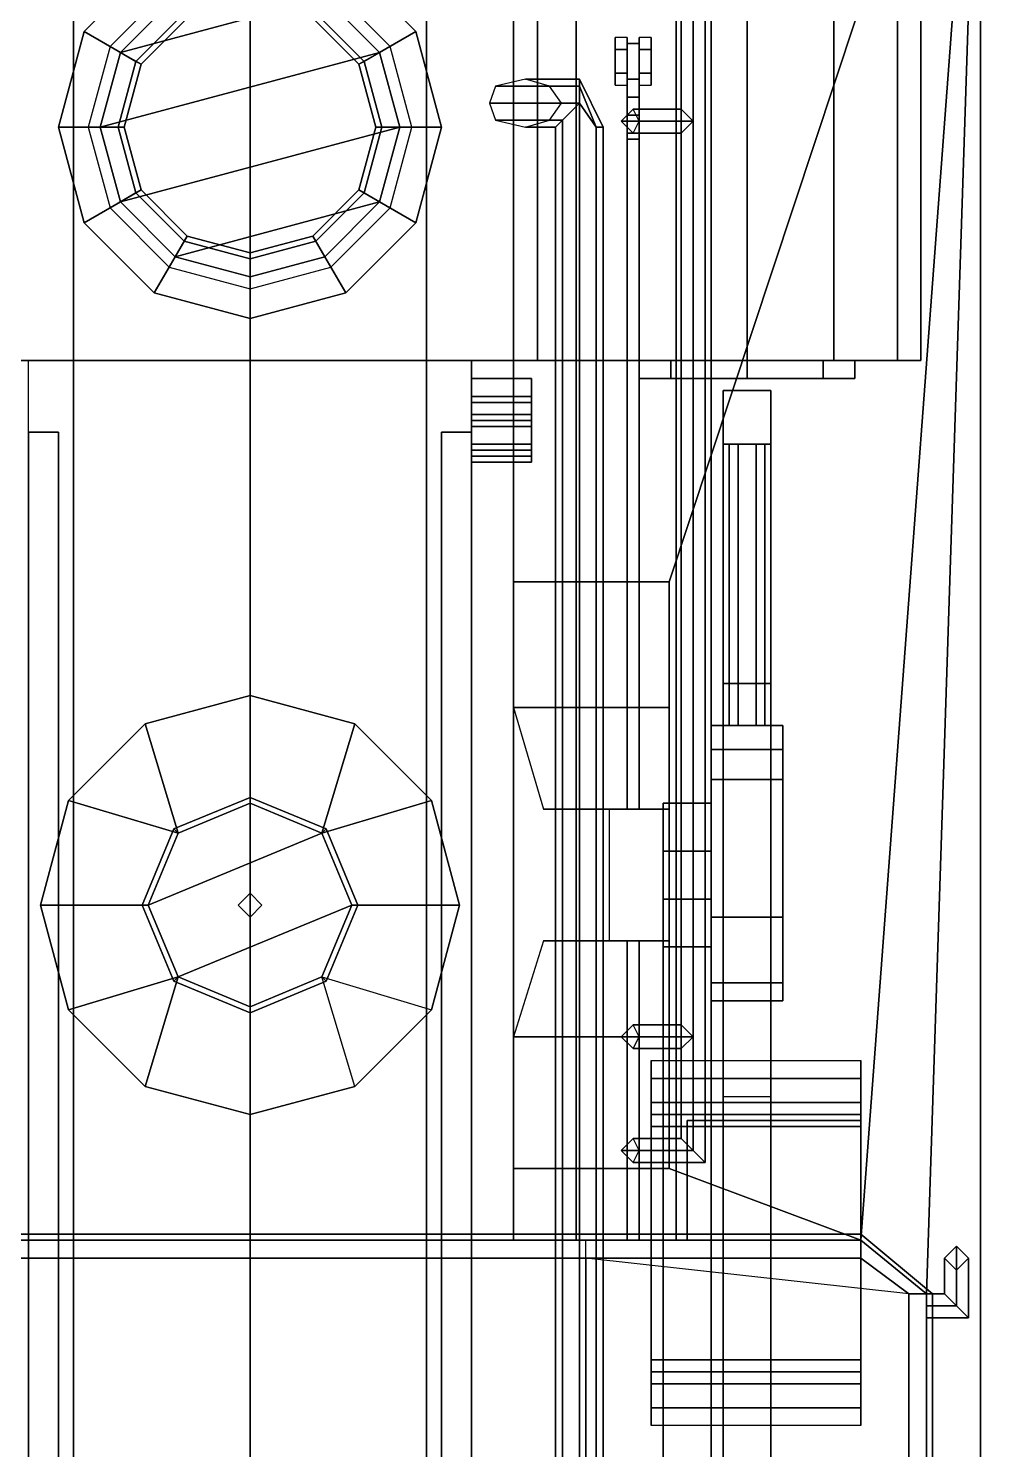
# Model space of a CAD drawing. Extents: x -1.2 to 1.2, y -5.2 to 5.2.
# Drawn here: x -0.37 to 1.22, y 1.65 to 4.025 of the extents above; entities that cross this region are included whole.
import ezdxf

# ---------------------------------------------------------------- set-up
doc = ezdxf.new("R2010")
doc.units = 0
doc.layers.get('0').update_dxf_attribs({"linetype": 'CONTINUOUS'})

msp = doc.modelspace()

# ---------------------------------------------------------------- linework, layer by layer
for points in [[(1.22, 4.67, 1.04), (1.22, -4.83, 1.04), (-1.22, -4.83, 1.04), (-1.22, 4.67, 1.04)], [(0.44, 3.1, 1.15), (0.7, 3.1, 1.15), (1.22, 4.67, 1.15), (0.44, 4.5, 1.15)], [(0.7, 2.12, 1.15), (1.02, 2, 1.15), (1.22, 4.67, 1.15), (0.7, 3.1, 1.15)], [(1.13, 1.91, 1.15), (1.22, 4.67, 1.15), (1.22, 4.67, 1.15), (1.02, 2, 1.15)], [(1.22, -4.83, 1.15), (1.22, 4.67, 1.15), (1.13, 1.91, 1.15), (1.13, -4.83, 1.15)], [(1.22, -4.83, 1.15), (1.22, -4.83, 1.04), (1.22, 4.67, 1.04), (1.22, 4.67, 1.15)], [(-0.2947, 4.5, 2.6314), (-0.5445, 4.5, 2.4645), (-0.5445, 2, 2.4645), (-0.2947, 2, 2.6314)], [(0, 4.5, 2.69), (-0.2947, 4.5, 2.6314), (-0.2947, -1.3, 2.6314), (0, -1.3, 2.69)], [(0.2947, 4.5, 2.6314), (0, 4.5, 2.69), (0, -1.3, 2.69), (0.2947, -1.3, 2.6314)], [(0.5445, 4.5, 2.4645), (0.2947, 4.5, 2.6314), (0.2947, 2, 2.6314), (0.5445, 2, 2.4645)], [(0.44, 4.5, 1.3057), (0.5445, 4.5, 1.3755), (0.5445, 2, 1.3755), (0.44, 2, 1.3057)], [(0.44, 2, 1.3057), (0.44, 2, 1.15), (0.44, 4.5, 1.15), (0.44, 4.5, 1.3057)], [(0.7114, 4.5, 2.2147), (0.5445, 4.5, 2.4645), (0.5445, 2, 2.4645), (0.7114, 2, 2.2147)], [(0.5445, 4.5, 1.3755), (0.7114, 4.5, 1.6253), (0.7114, 2, 1.6253), (0.5445, 2, 1.3755)], [(0.77, 4.5, 1.92), (0.7114, 4.5, 2.2147), (0.7114, 2, 2.2147), (0.77, 2, 1.92)], [(0.7114, 4.5, 1.6253), (0.77, 4.5, 1.92), (0.77, 2, 1.92), (0.7114, 2, 1.6253)], [(0.74, 4.5, 2.34), (0.72, 4.5, 2.32), (0.72, 2.17, 2.32), (0.74, 2.15, 2.34)], [(0.72, 4.5, 2.32), (0.74, 4.5, 2.3), (0.74, 2.15, 2.3), (0.72, 2.17, 2.32)], [(0.76, 4.5, 2.32), (0.74, 4.5, 2.34), (0.74, 2.15, 2.34), (0.76, 2.13, 2.32)], [(0.74, 4.5, 2.3), (0.76, 4.5, 2.32), (0.76, 2.13, 2.32), (0.74, 2.15, 2.3)], [(0.975, 4.29, 0.8911), (0.83, 4.29, 0.93), (0.83, 3.47, 0.93), (0.975, 3.47, 0.8911)], [(0.83, 4.29, 0.35), (0.975, 4.29, 0.3889), (0.975, 3.47, 0.3889), (0.83, 3.47, 0.35)], [(1.0811, 4.29, 0.785), (0.975, 4.29, 0.8911), (0.975, 3.47, 0.8911), (1.0811, 3.47, 0.785)], [(0.975, 4.29, 0.3889), (1.0811, 4.29, 0.495), (1.0811, 3.47, 0.495), (0.975, 3.47, 0.3889)], [(1.12, 4.29, 0.64), (1.0811, 4.29, 0.785), (1.0811, 3.47, 0.785), (1.12, 3.47, 0.64)], [(1.0811, 4.29, 0.495), (1.12, 4.29, 0.64), (1.12, 3.47, 0.64), (1.0811, 3.47, 0.495)], [(0.48, 4.25, 0.28), (0.48, 3.47, 0.28), (-0.48, 3.47, 0.28), (-0.48, 4.25, 0.28)], [(0.83, 3.47, 0.35), (0.48, 3.47, 0.28), (0.48, 4.25, 0.28), (0.83, 4.25, 0.35)], [(0.83, 3.47, 1.04), (0.83, 3.47, 0.93), (0.83, 4.25, 0.93), (0.83, 4.25, 1.04)], [(-0.2165, 3.985, 3.77), (-0.125, 4.0765, 3.77), (-0.16, 4.1371, 3.72), (-0.2771, 4.02, 3.72)], [(-0.125, 4.0765, 3.67), (-0.2165, 3.985, 3.67), (-0.2771, 4.02, 3.72), (-0.16, 4.1371, 3.72)], [(0.125, 4.0765, 3.77), (0.2165, 3.985, 3.77), (0.2771, 4.02, 3.72), (0.16, 4.1371, 3.72)], [(0.2165, 3.985, 3.67), (0.125, 4.0765, 3.67), (0.16, 4.1371, 3.72), (0.2771, 4.02, 3.72)], [(-0.2165, 3.985, 3.77), (0.125, 4.0765, 3.77), (0, 4.11, 3.77), (-0.125, 4.0765, 3.77)], [(-0.1905, 3.97, 2.8), (-0.11, 4.0505, 2.8), (-0.135, 4.0938, 2.66), (-0.2338, 3.995, 2.64)], [(0.11, 4.0505, 2.8), (0.1905, 3.97, 2.8), (0.2338, 3.995, 2.64), (0.135, 4.0938, 2.66)], [(-0.25, 3.86, 3.77), (0.2165, 3.985, 3.77), (0.125, 4.0765, 3.77), (-0.2165, 3.985, 3.77)], [(-0.105, 4.0419, 3.57), (-0.1819, 3.965, 3.57), (-0.2165, 3.985, 3.67), (-0.125, 4.0765, 3.67)], [(0.1819, 3.965, 3.57), (0.105, 4.0419, 3.57), (0.125, 4.0765, 3.67), (0.2165, 3.985, 3.67)], [(-0.1819, 3.965, 2.95), (-0.105, 4.0419, 2.95), (-0.11, 4.0505, 2.8), (-0.1905, 3.97, 2.8)], [(-0.105, 4.0419, 2.95), (-0.1819, 3.965, 2.95), (-0.1819, 3.965, 3.57), (-0.105, 4.0419, 3.57)], [(0.105, 4.0419, 2.95), (0.1819, 3.965, 2.95), (0.1905, 3.97, 2.8), (0.11, 4.0505, 2.8)], [(0.1819, 3.965, 2.95), (0.105, 4.0419, 2.95), (0.105, 4.0419, 3.57), (0.1819, 3.965, 3.57)], [(-0.25, 3.86, 3.77), (-0.2165, 3.985, 3.77), (-0.2771, 4.02, 3.72), (-0.32, 3.86, 3.72)], [(-0.2165, 3.985, 3.67), (-0.25, 3.86, 3.67), (-0.32, 3.86, 3.72), (-0.2771, 4.02, 3.72)], [(0.2165, 3.985, 3.77), (0.25, 3.86, 3.77), (0.32, 3.86, 3.72), (0.2771, 4.02, 3.72)], [(0.25, 3.86, 3.67), (0.2165, 3.985, 3.67), (0.2771, 4.02, 3.72), (0.32, 3.86, 3.72)], [(-0.22, 3.86, 2.8), (-0.1905, 3.97, 2.8), (-0.2338, 3.995, 2.64), (-0.27, 3.86, 2.63)], [(0.1905, 3.97, 2.8), (0.22, 3.86, 2.8), (0.27, 3.86, 2.63), (0.2338, 3.995, 2.64)], [(0.61, 4.01, 1.15), (0.61, 3.99, 1.25), (0.63, 3.99, 1.25), (0.63, 4.01, 1.15)], [(0.61, 3.95, 1.25), (0.61, 3.99, 1.25), (0.61, 4.01, 1.15), (0.61, 3.93, 1.15)], [(0.63, 3.95, 1.25), (0.63, 3.99, 1.25), (0.61, 3.99, 1.25), (0.61, 3.95, 1.25)], [(0.63, 4.01, 1.15), (0.63, 3.99, 1.25), (0.63, 3.95, 1.25), (0.63, 3.93, 1.15)], [(0.63, 3.94, 1.23), (0.63, 3.88, 1.4), (0.63, 3.91, 1.44), (0.63, 4, 1.23)], [(0.63, 4, 1.23), (0.63, 3.91, 1.44), (0.65, 3.91, 1.44), (0.65, 4, 1.23)], [(0.63, 3.85, 1.2), (0.63, 3.94, 1.23), (0.63, 4, 1.23), (0.63, 3.84, 1.16)], [(0.63, 3.84, 1.16), (0.63, 4, 1.23), (0.65, 4, 1.23), (0.65, 3.84, 1.16)], [(0.65, 3.95, 1.25), (0.65, 3.99, 1.25), (0.65, 4.01, 1.15), (0.65, 3.93, 1.15)], [(0.65, 4.01, 1.15), (0.65, 3.99, 1.25), (0.67, 3.99, 1.25), (0.67, 4.01, 1.15)], [(0.65, 3.91, 1.44), (0.65, 3.88, 1.4), (0.65, 3.94, 1.23), (0.65, 4, 1.23)], [(0.65, 4, 1.23), (0.65, 3.94, 1.23), (0.65, 3.85, 1.2), (0.65, 3.84, 1.16)], [(0.67, 3.95, 1.25), (0.67, 3.99, 1.25), (0.65, 3.99, 1.25), (0.65, 3.95, 1.25)], [(0.67, 4.01, 1.15), (0.67, 3.99, 1.25), (0.67, 3.95, 1.25), (0.67, 3.93, 1.15)], [(-0.1819, 3.965, 3.57), (-0.21, 3.86, 3.57), (-0.25, 3.86, 3.67), (-0.2165, 3.985, 3.67)], [(-0.2165, 3.735, 3.77), (0.25, 3.86, 3.77), (0.2165, 3.985, 3.77), (-0.25, 3.86, 3.77)], [(-0.21, 3.86, 2.95), (-0.1819, 3.965, 2.95), (-0.1905, 3.97, 2.8), (-0.22, 3.86, 2.8)], [(0.21, 3.86, 3.57), (0.1819, 3.965, 3.57), (0.2165, 3.985, 3.67), (0.25, 3.86, 3.67)], [(0.1819, 3.965, 2.95), (0.21, 3.86, 2.95), (0.22, 3.86, 2.8), (0.1905, 3.97, 2.8)], [(-0.1819, 3.965, 2.95), (-0.21, 3.86, 2.95), (-0.21, 3.86, 3.57), (-0.1819, 3.965, 3.57)], [(0.21, 3.86, 2.95), (0.1819, 3.965, 2.95), (0.1819, 3.965, 3.57), (0.21, 3.86, 3.57)], [(0.63, 3.93, 1.15), (0.63, 3.95, 1.25), (0.61, 3.95, 1.25), (0.61, 3.93, 1.15)], [(0.67, 3.93, 1.15), (0.67, 3.95, 1.25), (0.65, 3.95, 1.25), (0.65, 3.93, 1.15)], [(0.41, 3.9283, 2.5483), (0.4, 3.9, 2.56), (0.55, 3.9, 2.56), (0.55, 3.9283, 2.5483)], [(0.46, 3.94, 2.52), (0.41, 3.9283, 2.5483), (0.55, 3.9283, 2.5483), (0.55, 3.94, 2.52)], [(0.5, 3.9283, 2.4917), (0.46, 3.94, 2.52), (0.55, 3.94, 2.52), (0.55, 3.9283, 2.4917)], [(0.52, 3.9, 2.48), (0.5, 3.9283, 2.4917), (0.55, 3.9283, 2.4917), (0.55, 3.9, 2.48)], [(0.55, 3.94, 2.52), (0.55, 3.9283, 2.5483), (0.5783, 3.86, 2.5483), (0.59, 3.86, 2.52)], [(0.55, 3.9283, 2.4917), (0.55, 3.94, 2.52), (0.59, 3.86, 2.52), (0.5783, 3.86, 2.4917)], [(0.55, 3.9283, 2.5483), (0.55, 3.9, 2.56), (0.5783, 3.86, 2.5483)], [(0.55, 3.9, 2.48), (0.55, 3.9283, 2.4917), (0.5783, 3.86, 2.4917), (0.55, 3.9, 2.48)], [(0.65, 3.94, 1.23), (0.65, 3.88, 1.4), (0.63, 3.88, 1.4), (0.63, 3.94, 1.23)], [(0.65, 3.85, 1.2), (0.65, 3.94, 1.23), (0.63, 3.94, 1.23), (0.63, 3.85, 1.2)], [(0.4, 3.9, 2.56), (0.41, 3.8717, 2.5483), (0.5217, 3.8717, 2.5483), (0.55, 3.9, 2.56)], [(0.5, 3.8717, 2.4917), (0.52, 3.9, 2.48), (0.55, 3.9, 2.48), (0.5217, 3.8717, 2.4917)], [(0.55, 3.9, 2.56), (0.5217, 3.8717, 2.5483), (0.5217, -0.37, 2.5483), (0.55, -0.37, 2.56)], [(0.5217, 3.8717, 2.4917), (0.55, 3.9, 2.48), (0.55, -0.37, 2.48), (0.5217, -0.37, 2.4917)], [(0.5783, 3.86, 2.5483), (0.55, 3.9, 2.56), (0.55, -0.37, 2.56), (0.5783, -0.37, 2.5483)], [(0.55, 3.9, 2.48), (0.5783, 3.86, 2.4917), (0.5783, -0.37, 2.4917), (0.55, -0.37, 2.48)], [(0.63, 3.88, 1.4), (0.63, 2.72, 1.4), (0.63, 2.72, 1.44), (0.63, 3.91, 1.44)], [(0.63, 3.91, 1.44), (0.63, 2.72, 1.44), (0.65, 2.72, 1.44), (0.65, 3.91, 1.44)], [(0.65, 2.72, 1.44), (0.65, 2.72, 1.4), (0.65, 3.88, 1.4), (0.65, 3.91, 1.44)], [(0.41, 3.8717, 2.5483), (0.46, 3.86, 2.52), (0.51, 3.86, 2.52), (0.5217, 3.8717, 2.5483)], [(0.46, 3.86, 2.52), (0.5, 3.8717, 2.4917), (0.5217, 3.8717, 2.4917), (0.51, 3.86, 2.52)], [(0.5217, 3.8717, 2.5483), (0.51, 3.86, 2.52), (0.51, -0.37, 2.52), (0.5217, -0.37, 2.5483)], [(0.51, 3.86, 2.52), (0.5217, 3.8717, 2.4917), (0.5217, -0.37, 2.4917), (0.51, -0.37, 2.52)], [(0.64, 3.89, 2.32), (0.62, 3.87, 2.34), (0.74, 3.87, 2.34), (0.72, 3.89, 2.32)], [(0.65, 3.88, 1.4), (0.65, 2.72, 1.4), (0.63, 2.72, 1.4), (0.63, 3.88, 1.4)], [(0.65, 3.87, 2.3), (0.64, 3.89, 2.32), (0.72, 3.89, 2.32), (0.74, 3.87, 2.3)], [(-0.2165, 3.735, 3.77), (-0.25, 3.86, 3.77), (-0.32, 3.86, 3.72), (-0.2771, 3.7, 3.72)], [(-0.25, 3.86, 3.67), (-0.2165, 3.735, 3.67), (-0.2771, 3.7, 3.72), (-0.32, 3.86, 3.72)], [(-0.1905, 3.75, 2.8), (-0.22, 3.86, 2.8), (-0.27, 3.86, 2.63), (-0.2338, 3.725, 2.64)], [(-0.21, 3.86, 3.57), (-0.1819, 3.755, 3.57), (-0.2165, 3.735, 3.67), (-0.25, 3.86, 3.67)], [(-0.1819, 3.755, 2.95), (-0.21, 3.86, 2.95), (-0.22, 3.86, 2.8), (-0.1905, 3.75, 2.8)], [(-0.125, 3.6435, 3.77), (0.2165, 3.735, 3.77), (0.25, 3.86, 3.77), (-0.2165, 3.735, 3.77)], [(-0.21, 3.86, 2.95), (-0.1819, 3.755, 2.95), (-0.1819, 3.755, 3.57), (-0.21, 3.86, 3.57)], [(0.1819, 3.755, 2.95), (0.21, 3.86, 2.95), (0.21, 3.86, 3.57), (0.1819, 3.755, 3.57)], [(0.21, 3.86, 2.95), (0.1819, 3.755, 2.95), (0.1905, 3.75, 2.8), (0.22, 3.86, 2.8)], [(0.1819, 3.755, 3.57), (0.21, 3.86, 3.57), (0.25, 3.86, 3.67), (0.2165, 3.735, 3.67)], [(0.22, 3.86, 2.8), (0.1905, 3.75, 2.8), (0.2338, 3.725, 2.64), (0.27, 3.86, 2.63)], [(0.25, 3.86, 3.77), (0.2165, 3.735, 3.77), (0.2771, 3.7, 3.72), (0.32, 3.86, 3.72)], [(0.2165, 3.735, 3.67), (0.25, 3.86, 3.67), (0.32, 3.86, 3.72), (0.2771, 3.7, 3.72)], [(0.59, 3.86, 2.52), (0.5783, 3.86, 2.5483), (0.5783, -0.37, 2.5483), (0.59, -0.37, 2.52)], [(0.5783, 3.86, 2.4917), (0.59, 3.86, 2.52), (0.59, -0.37, 2.52), (0.5783, -0.37, 2.4917)], [(0.62, 3.87, 2.34), (0.64, 3.85, 2.32), (0.72, 3.85, 2.32), (0.74, 3.87, 2.34)], [(0.65, 3.84, 1.16), (0.65, 3.85, 1.2), (0.63, 3.85, 1.2), (0.63, 3.84, 1.16)], [(0.64, 3.85, 2.32), (0.65, 3.87, 2.3), (0.74, 3.87, 2.3), (0.72, 3.85, 2.32)], [(-0.1819, 3.755, 3.57), (-0.105, 3.6781, 3.57), (-0.125, 3.6435, 3.67), (-0.2165, 3.735, 3.67)], [(-0.105, 3.6781, 2.95), (-0.1819, 3.755, 2.95), (-0.1905, 3.75, 2.8), (-0.11, 3.6695, 2.8)], [(-0.1819, 3.755, 2.95), (-0.105, 3.6781, 2.95), (-0.105, 3.6781, 3.57), (-0.1819, 3.755, 3.57)], [(0.105, 3.6781, 2.95), (0.1819, 3.755, 2.95), (0.1819, 3.755, 3.57), (0.105, 3.6781, 3.57)], [(0.1819, 3.755, 2.95), (0.105, 3.6781, 2.95), (0.11, 3.6695, 2.8), (0.1905, 3.75, 2.8)], [(0.105, 3.6781, 3.57), (0.1819, 3.755, 3.57), (0.2165, 3.735, 3.67), (0.125, 3.6435, 3.67)], [(-0.125, 3.6435, 3.77), (-0.2165, 3.735, 3.77), (-0.2771, 3.7, 3.72), (-0.16, 3.5829, 3.72)], [(-0.2165, 3.735, 3.67), (-0.125, 3.6435, 3.67), (-0.16, 3.5829, 3.72), (-0.2771, 3.7, 3.72)], [(-0.11, 3.6695, 2.8), (-0.1905, 3.75, 2.8), (-0.2338, 3.725, 2.64), (-0.135, 3.6262, 2.66)], [(0, 3.61, 3.77), (0.125, 3.6435, 3.77), (0.2165, 3.735, 3.77), (-0.125, 3.6435, 3.77)], [(0.1905, 3.75, 2.8), (0.11, 3.6695, 2.8), (0.135, 3.6262, 2.66), (0.2338, 3.725, 2.64)], [(0.2165, 3.735, 3.77), (0.125, 3.6435, 3.77), (0.16, 3.5829, 3.72), (0.2771, 3.7, 3.72)], [(0.125, 3.6435, 3.67), (0.2165, 3.735, 3.67), (0.2771, 3.7, 3.72), (0.16, 3.5829, 3.72)], [(0, 3.64, 2.8), (-0.11, 3.6695, 2.8), (-0.135, 3.6262, 2.66), (0, 3.59, 2.69)], [(-0.105, 3.6781, 3.57), (0, 3.65, 3.57), (0, 3.61, 3.67), (-0.125, 3.6435, 3.67)], [(0, 3.65, 2.95), (-0.105, 3.6781, 2.95), (-0.11, 3.6695, 2.8), (0, 3.64, 2.8)], [(-0.105, 3.6781, 2.95), (0, 3.65, 2.95), (0, 3.65, 3.57), (-0.105, 3.6781, 3.57)], [(0, 3.65, 2.95), (0.105, 3.6781, 2.95), (0.105, 3.6781, 3.57), (0, 3.65, 3.57)], [(0.105, 3.6781, 2.95), (0, 3.65, 2.95), (0, 3.64, 2.8), (0.11, 3.6695, 2.8)], [(0, 3.65, 3.57), (0.105, 3.6781, 3.57), (0.125, 3.6435, 3.67), (0, 3.61, 3.67)], [(0.11, 3.6695, 2.8), (0, 3.64, 2.8), (0, 3.59, 2.69), (0.135, 3.6262, 2.66)], [(0, 3.61, 3.77), (-0.125, 3.6435, 3.77), (-0.16, 3.5829, 3.72), (0, 3.54, 3.72)], [(-0.125, 3.6435, 3.67), (0, 3.61, 3.67), (0, 3.54, 3.72), (-0.16, 3.5829, 3.72)], [(0.125, 3.6435, 3.77), (0, 3.61, 3.77), (0, 3.54, 3.72), (0.16, 3.5829, 3.72)], [(0, 3.61, 3.67), (0.125, 3.6435, 3.67), (0.16, 3.5829, 3.72), (0, 3.54, 3.72)], [(-1.0811, 3.47, 0.785), (-1.12, 3.47, 0.64), (1.12, 3.47, 0.64), (1.0811, 3.47, 0.785)], [(-1.12, 3.47, 0.64), (-1.0811, 3.47, 0.495), (1.0811, 3.47, 0.495), (1.12, 3.47, 0.64)], [(-0.975, 3.47, 0.8911), (-1.0811, 3.47, 0.785), (1.0811, 3.47, 0.785), (0.975, 3.47, 0.8911)], [(-1.0811, 3.47, 0.495), (-0.975, 3.47, 0.3889), (0.975, 3.47, 0.3889), (1.0811, 3.47, 0.495)], [(-0.83, 3.47, 0.93), (-0.975, 3.47, 0.8911), (0.975, 3.47, 0.8911), (0.83, 3.47, 0.93)], [(-0.975, 3.47, 0.3889), (-0.83, 3.47, 0.35), (0.83, 3.47, 0.35), (0.975, 3.47, 0.3889)], [(-0.83, 3.47, 0.35), (-0.48, 3.47, 0.28), (0.48, 3.47, 0.28), (0.83, 3.47, 0.35)], [(-0.83, 3.47, 1.04), (-0.83, 3.47, 0.93), (0.83, 3.47, 0.93), (0.83, 3.47, 1.04)], [(0.37, 3.47, 0.46), (0.37, -4.13, 0.46), (-0.37, -4.13, 0.46), (-0.37, 3.47, 0.46)], [(0.37, -4.13, 1.04), (0.37, -4.13, 0.46), (0.37, 3.47, 0.46), (0.37, 3.47, 1.04)], [(0.7027, 3.47, 0.7673), (0.65, 3.47, 0.64), (0.65, 3.44, 0.64), (0.7027, 3.44, 0.7673)], [(0.65, 3.47, 0.64), (0.7027, 3.47, 0.5127), (0.7027, 3.44, 0.5127), (0.65, 3.44, 0.64)], [(0.83, 3.47, 0.82), (0.7027, 3.47, 0.7673), (0.7027, 3.44, 0.7673), (0.83, 3.44, 0.82)], [(0.7027, 3.47, 0.5127), (0.83, 3.47, 0.46), (0.83, 3.44, 0.46), (0.7027, 3.44, 0.5127)], [(0.9573, 3.47, 0.7673), (0.83, 3.47, 0.82), (0.83, 3.44, 0.82), (0.9573, 3.44, 0.7673)], [(0.83, 3.47, 0.46), (0.9573, 3.47, 0.5127), (0.9573, 3.44, 0.5127), (0.83, 3.44, 0.46)], [(1.01, 3.47, 0.64), (0.9573, 3.47, 0.7673), (0.9573, 3.44, 0.7673), (1.01, 3.44, 0.64)], [(0.9573, 3.47, 0.5127), (1.01, 3.47, 0.64), (1.01, 3.44, 0.64), (0.9573, 3.44, 0.5127)], [(0.47, 3.44, 0.51), (0.47, 3.4, 0.18), (0.37, 3.4, 0.18), (0.37, 3.44, 0.51)], [(0.47, 3.44, 0.6), (0.47, 3.44, 0.51), (0.37, 3.44, 0.51), (0.37, 3.44, 0.6)], [(0.47, 3.41, 0.92), (0.47, 3.44, 0.6), (0.37, 3.44, 0.6), (0.37, 3.41, 0.92)], [(0.37, 3.4, 0.18), (0.37, 3.3, 0.18), (0.37, 3.3085, 0.46), (0.37, 3.4339, 0.46)], [(0.47, 3.31, 0.51), (0.47, 3.3, 0.18), (0.47, 3.4, 0.18), (0.47, 3.44, 0.51)], [(0.47, 3.32, 0.6), (0.47, 3.31, 0.51), (0.47, 3.44, 0.51), (0.47, 3.44, 0.6)], [(0.47, 3.32, 0.92), (0.47, 3.32, 0.6), (0.47, 3.44, 0.6), (0.47, 3.41, 0.92)], [(0.7027, 3.44, 0.7673), (0.65, 3.44, 0.64), (0.7027, 3.44, 0.5127), (0.83, 3.44, 0.82)], [(0.83, 3.44, 0.82), (0.7027, 3.44, 0.5127), (0.83, 3.44, 0.46), (0.9573, 3.44, 0.7673)], [(0.79, 3.42, 0.44), (0.79, 3.33, 0.44), (0.79, 3.33, 0.83), (0.79, 3.42, 0.83)], [(0.87, 3.42, 0.83), (0.87, 3.42, 0.44), (0.79, 3.42, 0.44), (0.79, 3.42, 0.83)], [(0.87, 3.42, 0.44), (0.87, 3.33, 0.44), (0.79, 3.33, 0.44), (0.79, 3.42, 0.44)], [(0.79, 3.42, 0.83), (0.79, 3.33, 0.83), (0.87, 3.33, 0.83), (0.87, 3.42, 0.83)], [(0.9573, 3.44, 0.7673), (0.83, 3.44, 0.46), (0.9573, 3.44, 0.5127), (1.01, 3.44, 0.64)], [(0.87, 3.33, 0.83), (0.87, 3.33, 0.44), (0.87, 3.42, 0.44), (0.87, 3.42, 0.83)], [(0.37, 3.41, 0.92), (0.37, 3.38, 0.96), (0.47, 3.38, 0.96), (0.47, 3.41, 0.92)], [(0.37, 3.3, 0.18), (0.37, 3.4, 0.18), (0.37, 3.37, 0.13), (0.37, 3.33, 0.13)], [(0.37, 3.37, 0.13), (0.37, 3.4, 0.18), (0.47, 3.4, 0.18), (0.47, 3.37, 0.13)], [(0.47, 3.41, 0.92), (0.47, 3.38, 0.96), (0.47, 3.36, 0.96), (0.47, 3.32, 0.92)], [(0.47, 3.37, 0.13), (0.47, 3.4, 0.18), (0.47, 3.3, 0.18), (0.47, 3.33, 0.13)], [(0.47, 3.36, 0.96), (0.47, 3.38, 0.96), (0.37, 3.38, 0.96), (0.37, 3.36, 0.96)], [(-0.37, 3.35, 0.14), (-0.37, 3.35, 0.21), (-0.32, 3.35, 0.21), (-0.32, 3.35, 0.14)], [(-0.37, -0.46, 0.14), (-0.37, 3.35, 0.14), (-0.32, 3.35, 0.14), (-0.32, -0.46, 0.14)], [(-0.37, -0.46, 0.21), (-0.37, 3.35, 0.21), (-0.37, 3.35, 0.14), (-0.37, -0.46, 0.14)], [(-0.32, -0.46, 0.21), (-0.32, 3.35, 0.21), (-0.37, 3.35, 0.21), (-0.37, -0.46, 0.21)], [(-0.32, 3.35, 0.14), (-0.32, 3.35, 0.21), (-0.32, -0.46, 0.21), (-0.32, -0.46, 0.14)], [(0.32, 3.35, 0.14), (0.32, 3.35, 0.21), (0.37, 3.35, 0.21), (0.37, 3.35, 0.14)], [(0.32, -0.46, 0.21), (0.32, 3.35, 0.21), (0.32, 3.35, 0.14), (0.32, -0.46, 0.14)], [(0.37, -0.46, 0.21), (0.37, 3.35, 0.21), (0.32, 3.35, 0.21), (0.32, -0.46, 0.21)], [(0.32, -0.46, 0.14), (0.32, 3.35, 0.14), (0.37, 3.35, 0.14), (0.37, -0.46, 0.14)], [(0.37, 3.33, 0.13), (0.37, 3.37, 0.13), (0.47, 3.37, 0.13), (0.47, 3.33, 0.13)], [(0.47, 3.32, 0.92), (0.47, 3.36, 0.96), (0.37, 3.36, 0.96), (0.37, 3.32, 0.92)], [(0.37, 3.35, 0.14), (0.37, 3.35, 0.21), (0.37, -0.46, 0.21), (0.37, -0.46, 0.14)], [(0.47, 3.33, 0.13), (0.47, 3.3, 0.18), (0.37, 3.3, 0.18), (0.37, 3.33, 0.13)], [(0.79, 3.33, 0.79), (0.79, 3.33, 0.5), (0.87, 3.33, 0.5), (0.87, 3.33, 0.79)], [(0.79, 3.33, 0.79), (0.79, 2.19, 0.79), (0.79, 2.93, 0.85), (0.79, 3.33, 0.83)], [(0.87, 3.33, 0.79), (0.87, 2.19, 0.79), (0.79, 2.19, 0.79), (0.79, 3.33, 0.79)], [(0.79, 3.33, 0.83), (0.79, 2.93, 0.85), (0.87, 2.93, 0.85), (0.87, 3.33, 0.83)], [(0.79, 2.93, 0.43), (0.79, 2.24, 0.5), (0.79, 3.33, 0.5), (0.79, 3.33, 0.44)], [(0.79, 3.33, 0.5), (0.79, 2.24, 0.5), (0.87, 2.24, 0.5), (0.87, 3.33, 0.5)], [(0.87, 3.33, 0.44), (0.87, 2.93, 0.43), (0.79, 2.93, 0.43), (0.79, 3.33, 0.44)], [(0.87, 2.93, 0.85), (0.87, 2.19, 0.79), (0.87, 3.33, 0.79), (0.87, 3.33, 0.83)], [(0.87, 3.33, 0.5), (0.87, 2.24, 0.5), (0.87, 2.93, 0.43), (0.87, 3.33, 0.44)], [(0.37, 3.32, 0.6), (0.37, 3.31, 0.51), (0.47, 3.31, 0.51), (0.47, 3.32, 0.6)], [(0.37, 3.32, 0.92), (0.37, 3.32, 0.6), (0.47, 3.32, 0.6), (0.47, 3.32, 0.92)], [(0.37, 3.31, 0.51), (0.37, 3.3, 0.18), (0.47, 3.3, 0.18), (0.47, 3.31, 0.51)], [(0.7, 2.89, 1.29), (0.7, 3.1, 1.15), (0.44, 3.1, 1.15), (0.44, 2.89, 1.29)], [(0.7, 2.34, 1.29), (0.7, 2.12, 1.15), (0.7, 3.1, 1.15), (0.7, 2.89, 1.29)], [(0.79, 2.93, 0.85), (0.79, 2.19, 0.79), (0.79, 2.19, 0.85), (0.79, 2.93, 0.85)], [(0.79, 2.93, 0.85), (0.79, 2.19, 0.85), (0.87, 2.19, 0.85), (0.87, 2.93, 0.85)], [(0.79, 2.27, 0.43), (0.79, 2.24, 0.5), (0.79, 2.93, 0.43)], [(0.87, 2.93, 0.43), (0.87, 2.27, 0.43), (0.79, 2.27, 0.43), (0.79, 2.93, 0.43)], [(0.87, 2.19, 0.85), (0.87, 2.19, 0.79), (0.87, 2.93, 0.85)], [(0.87, 2.93, 0.43), (0.87, 2.24, 0.5), (0.87, 2.27, 0.43), (0.87, 2.93, 0.43)], [(0, 2.91, 2.69), (-0.175, 2.8631, 2.65), (-0.175, 2.8631, 3.15), (0, 2.91, 3.15)], [(0, 2.91, 3.15), (-0.175, 2.8631, 3.15), (-0.1202, 2.6802, 3.22), (0, 2.73, 3.22)], [(0.175, 2.8631, 2.65), (0, 2.91, 2.69), (0, 2.91, 3.15), (0.175, 2.8631, 3.15)], [(0.175, 2.8631, 3.15), (0, 2.91, 3.15), (0, 2.73, 3.22), (0.1202, 2.6802, 3.22)], [(0.7, 2.72, 1.34), (0.7, 2.89, 1.29), (0.44, 2.89, 1.29), (0.49, 2.72, 1.34)], [(0.7, 2.5, 1.34), (0.7, 2.34, 1.29), (0.7, 2.89, 1.29), (0.7, 2.72, 1.34)], [(-0.175, 2.8631, 2.65), (-0.3031, 2.735, 2.62), (-0.3031, 2.735, 3.15), (-0.175, 2.8631, 3.15)], [(-0.175, 2.8631, 3.15), (-0.3031, 2.735, 3.15), (-0.1202, 2.6802, 3.22)], [(0.3031, 2.735, 3.15), (0.175, 2.8631, 3.15), (0.1202, 2.6802, 3.22)], [(0.3031, 2.735, 2.62), (0.175, 2.8631, 2.65), (0.175, 2.8631, 3.15), (0.3031, 2.735, 3.15)], [(0.89, 2.86, 0.71), (0.89, 2.86, 0.58), (0.77, 2.86, 0.58), (0.77, 2.86, 0.71)], [(0.77, 2.86, 0.58), (0.77, 2.77, 0.58), (0.77, 2.77, 0.71), (0.77, 2.86, 0.71)], [(0.89, 2.86, 0.58), (0.89, 2.77, 0.58), (0.77, 2.77, 0.58), (0.77, 2.86, 0.58)], [(0.77, 2.86, 0.71), (0.77, 2.77, 0.71), (0.89, 2.77, 0.71), (0.89, 2.86, 0.71)], [(0.89, 2.77, 0.71), (0.89, 2.77, 0.58), (0.89, 2.86, 0.58), (0.89, 2.86, 0.71)], [(0.77, 2.82, 0.81), (0.77, 2.43, 0.81), (0.89, 2.43, 0.81), (0.89, 2.82, 0.81)], [(0.89, 2.82, 0.81), (0.89, 2.82, 0.76), (0.77, 2.82, 0.76), (0.77, 2.82, 0.81)], [(0.77, 2.82, 0.76), (0.77, 2.43, 0.76), (0.77, 2.43, 0.81), (0.77, 2.82, 0.81)], [(0.89, 2.82, 0.76), (0.89, 2.43, 0.76), (0.77, 2.43, 0.76), (0.77, 2.82, 0.76)], [(0.89, 2.82, 0.52), (0.89, 2.82, 0.47), (0.77, 2.82, 0.47), (0.77, 2.82, 0.52)], [(0.77, 2.82, 0.47), (0.77, 2.43, 0.47), (0.77, 2.43, 0.52), (0.77, 2.82, 0.52)], [(0.89, 2.82, 0.47), (0.89, 2.43, 0.47), (0.77, 2.43, 0.47), (0.77, 2.82, 0.47)], [(0.77, 2.82, 0.52), (0.77, 2.43, 0.52), (0.89, 2.43, 0.52), (0.89, 2.82, 0.52)], [(0.89, 2.43, 0.81), (0.89, 2.43, 0.76), (0.89, 2.82, 0.76), (0.89, 2.82, 0.81)], [(0.89, 2.43, 0.52), (0.89, 2.43, 0.47), (0.89, 2.82, 0.47), (0.89, 2.82, 0.52)], [(0.77, 2.77, 0.52), (0.77, 2.54, 0.52), (0.77, 2.54, 0.76), (0.77, 2.77, 0.76)], [(0.89, 2.77, 0.76), (0.89, 2.77, 0.52), (0.77, 2.77, 0.52), (0.77, 2.77, 0.76)], [(0.89, 2.54, 0.76), (0.89, 2.54, 0.52), (0.89, 2.77, 0.52), (0.89, 2.77, 0.76)], [(-0.3031, 2.735, 2.62), (-0.35, 2.56, 2.59), (-0.35, 2.56, 3.15), (-0.3031, 2.735, 3.15)], [(-0.3031, 2.735, 3.15), (-0.35, 2.56, 3.15), (-0.17, 2.56, 3.22), (-0.1202, 2.6802, 3.22)], [(-0.1202, 2.6802, 3.31), (0, 2.73, 3.31), (0, 2.74, 3.29), (-0.1273, 2.6873, 3.29)], [(0, 2.73, 3.27), (-0.1202, 2.6802, 3.27), (-0.1273, 2.6873, 3.29), (0, 2.74, 3.29)], [(0, 2.73, 3.31), (0.1202, 2.6802, 3.31), (0.1273, 2.6873, 3.29), (0, 2.74, 3.29)], [(0.1202, 2.6802, 3.27), (0, 2.73, 3.27), (0, 2.74, 3.29), (0.1273, 2.6873, 3.29)], [(0.35, 2.56, 3.15), (0.3031, 2.735, 3.15), (0.1202, 2.6802, 3.22), (0.17, 2.56, 3.22)], [(0.35, 2.56, 2.59), (0.3031, 2.735, 2.62), (0.3031, 2.735, 3.15), (0.35, 2.56, 3.15)], [(-0.17, 2.56, 3.31), (0.1202, 2.6802, 3.31), (0, 2.73, 3.31), (-0.1202, 2.6802, 3.31)], [(0, 2.73, 3.22), (-0.1202, 2.6802, 3.22), (-0.1202, 2.6802, 3.27), (0, 2.73, 3.27)], [(0.1202, 2.6802, 3.22), (0, 2.73, 3.22), (0, 2.73, 3.27), (0.1202, 2.6802, 3.27)], [(0.49, 2.72, 1.34), (0.6, 2.72, 1.45), (0.7, 2.72, 1.45), (0.7, 2.72, 1.34)], [(0.7, 2.5, 1.45), (0.7, 2.72, 1.45), (0.6, 2.72, 1.45), (0.6, 2.5, 1.45)], [(0.69, 2.73, 0.25), (0.69, 2.65, 0.17), (0.69, 2.65, 0.4), (0.69, 2.73, 0.35)], [(0.77, 2.73, 0.35), (0.77, 2.73, 0.25), (0.69, 2.73, 0.25), (0.69, 2.73, 0.35)], [(0.77, 2.73, 0.25), (0.77, 2.65, 0.17), (0.69, 2.65, 0.17), (0.69, 2.73, 0.25)], [(0.69, 2.73, 0.35), (0.69, 2.65, 0.4), (0.77, 2.65, 0.4), (0.77, 2.73, 0.35)], [(0.7, 2.72, 1.34), (0.7, 2.72, 1.45), (0.7, 2.5, 1.45), (0.7, 2.5, 1.34)], [(0.77, 2.65, 0.4), (0.77, 2.65, 0.17), (0.77, 2.73, 0.25), (0.77, 2.73, 0.35)], [(-0.17, 2.56, 3.31), (-0.1202, 2.6802, 3.31), (-0.1273, 2.6873, 3.29), (-0.18, 2.56, 3.29)], [(-0.1202, 2.6802, 3.27), (-0.17, 2.56, 3.27), (-0.18, 2.56, 3.29), (-0.1273, 2.6873, 3.29)], [(0.1202, 2.6802, 3.31), (0.17, 2.56, 3.31), (0.18, 2.56, 3.29), (0.1273, 2.6873, 3.29)], [(0.17, 2.56, 3.27), (0.1202, 2.6802, 3.27), (0.1273, 2.6873, 3.29), (0.18, 2.56, 3.29)], [(-0.1202, 2.6802, 3.22), (-0.17, 2.56, 3.22), (-0.17, 2.56, 3.27), (-0.1202, 2.6802, 3.27)], [(-0.1202, 2.4398, 3.31), (0.17, 2.56, 3.31), (0.1202, 2.6802, 3.31), (-0.17, 2.56, 3.31)], [(0.17, 2.56, 3.22), (0.1202, 2.6802, 3.22), (0.1202, 2.6802, 3.27), (0.17, 2.56, 3.27)], [(0.69, 2.57, 0.4), (0.69, 2.65, 0.4), (0.69, 2.65, 0.17), (0.69, 2.57, 0.17)], [(0.77, 2.57, 0.4), (0.77, 2.65, 0.4), (0.69, 2.65, 0.4), (0.69, 2.57, 0.4)], [(0.69, 2.57, 0.17), (0.69, 2.65, 0.17), (0.77, 2.65, 0.17), (0.77, 2.57, 0.17)], [(0.77, 2.65, 0.17), (0.77, 2.65, 0.4), (0.77, 2.57, 0.4), (0.77, 2.57, 0.17)], [(0, 2.58, 3.31), (-0.02, 2.56, 3.31), (-0.02, 2.56, 3.39), (0, 2.58, 3.39)], [(0, 2.58, 3.39), (-0.02, 2.56, 3.39), (0, 2.54, 3.39), (0.02, 2.56, 3.39)], [(0.02, 2.56, 3.31), (0, 2.58, 3.31), (0, 2.58, 3.39), (0.02, 2.56, 3.39)], [(0.69, 2.49, 0.35), (0.69, 2.57, 0.4), (0.69, 2.57, 0.17), (0.69, 2.49, 0.25)], [(0.77, 2.49, 0.35), (0.77, 2.57, 0.4), (0.69, 2.57, 0.4), (0.69, 2.49, 0.35)], [(0.69, 2.49, 0.25), (0.69, 2.57, 0.17), (0.77, 2.57, 0.17), (0.77, 2.49, 0.25)], [(0.77, 2.57, 0.17), (0.77, 2.57, 0.4), (0.77, 2.49, 0.35), (0.77, 2.49, 0.25)], [(-0.35, 2.56, 2.59), (-0.3031, 2.385, 2.62), (-0.3031, 2.385, 3.15), (-0.35, 2.56, 3.15)], [(-0.35, 2.56, 3.15), (-0.3031, 2.385, 3.15), (-0.1202, 2.4398, 3.22), (-0.17, 2.56, 3.22)], [(-0.1202, 2.4398, 3.31), (-0.17, 2.56, 3.31), (-0.18, 2.56, 3.29), (-0.1273, 2.4327, 3.29)], [(-0.17, 2.56, 3.27), (-0.1202, 2.4398, 3.27), (-0.1273, 2.4327, 3.29), (-0.18, 2.56, 3.29)], [(-0.17, 2.56, 3.22), (-0.1202, 2.4398, 3.22), (-0.1202, 2.4398, 3.27), (-0.17, 2.56, 3.27)], [(0, 2.39, 3.31), (0.1202, 2.4398, 3.31), (0.17, 2.56, 3.31), (-0.1202, 2.4398, 3.31)], [(-0.02, 2.56, 3.31), (0, 2.54, 3.31), (0, 2.54, 3.39), (-0.02, 2.56, 3.39)], [(0, 2.54, 3.31), (0.02, 2.56, 3.31), (0.02, 2.56, 3.39), (0, 2.54, 3.39)], [(0.17, 2.56, 3.31), (0.1202, 2.4398, 3.31), (0.1273, 2.4327, 3.29), (0.18, 2.56, 3.29)], [(0.1202, 2.4398, 3.27), (0.17, 2.56, 3.27), (0.18, 2.56, 3.29), (0.1273, 2.4327, 3.29)], [(0.3031, 2.385, 3.15), (0.35, 2.56, 3.15), (0.17, 2.56, 3.22), (0.1202, 2.4398, 3.22)], [(0.1202, 2.4398, 3.22), (0.17, 2.56, 3.22), (0.17, 2.56, 3.27), (0.1202, 2.4398, 3.27)], [(0.3031, 2.385, 2.62), (0.35, 2.56, 2.59), (0.35, 2.56, 3.15), (0.3031, 2.385, 3.15)], [(0.77, 2.54, 0.76), (0.77, 2.54, 0.52), (0.89, 2.54, 0.52), (0.89, 2.54, 0.76)], [(0.77, 2.54, 0.54), (0.77, 2.43, 0.54), (0.77, 2.4, 0.65), (0.77, 2.54, 0.7)], [(0.89, 2.54, 0.54), (0.89, 2.43, 0.54), (0.77, 2.43, 0.54), (0.77, 2.54, 0.54)], [(0.77, 2.54, 0.7), (0.77, 2.4, 0.65), (0.89, 2.4, 0.65), (0.89, 2.54, 0.7)], [(0.89, 2.4, 0.65), (0.89, 2.43, 0.54), (0.89, 2.54, 0.54), (0.89, 2.54, 0.7)], [(0.49, 2.5, 1.34), (0.44, 2.34, 1.29), (0.7, 2.34, 1.29), (0.7, 2.5, 1.34)], [(0.7, 2.5, 1.34), (0.7, 2.5, 1.45), (0.6, 2.5, 1.45), (0.49, 2.5, 1.34)], [(0.63, 2.5, 1.4), (0.63, 2, 1.4), (0.63, 2, 1.44), (0.63, 2.5, 1.44)], [(0.65, 2.5, 1.4), (0.65, 2, 1.4), (0.63, 2, 1.4), (0.63, 2.5, 1.4)], [(0.63, 2.5, 1.44), (0.63, 2, 1.44), (0.65, 2, 1.44), (0.65, 2.5, 1.44)], [(0.65, 2, 1.44), (0.65, 2, 1.4), (0.65, 2.5, 1.4), (0.65, 2.5, 1.44)], [(0.77, 2.49, 0.25), (0.77, -1.08, 0.25), (0.69, -1.08, 0.25), (0.69, 2.49, 0.25)], [(0.69, 2.49, 0.25), (0.69, -1.08, 0.25), (0.69, -1.08, 0.35), (0.69, 2.49, 0.35)], [(0.69, 2.49, 0.35), (0.69, -1.08, 0.35), (0.77, -1.08, 0.35), (0.77, 2.49, 0.35)], [(0.77, -1.08, 0.35), (0.77, -1.08, 0.25), (0.77, 2.49, 0.25), (0.77, 2.49, 0.35)], [(-0.3031, 2.385, 3.15), (-0.175, 2.2569, 3.15), (-0.1202, 2.4398, 3.22)], [(-0.175, 2.2569, 3.15), (0, 2.21, 3.15), (0, 2.39, 3.22), (-0.1202, 2.4398, 3.22)], [(0, 2.39, 3.31), (-0.1202, 2.4398, 3.31), (-0.1273, 2.4327, 3.29), (0, 2.38, 3.29)], [(-0.1202, 2.4398, 3.27), (0, 2.39, 3.27), (0, 2.38, 3.29), (-0.1273, 2.4327, 3.29)], [(-0.1202, 2.4398, 3.22), (0, 2.39, 3.22), (0, 2.39, 3.27), (-0.1202, 2.4398, 3.27)], [(0.1202, 2.4398, 3.31), (0, 2.39, 3.31), (0, 2.38, 3.29), (0.1273, 2.4327, 3.29)], [(0, 2.39, 3.27), (0.1202, 2.4398, 3.27), (0.1273, 2.4327, 3.29), (0, 2.38, 3.29)], [(0, 2.21, 3.15), (0.175, 2.2569, 3.15), (0.1202, 2.4398, 3.22), (0, 2.39, 3.22)], [(0, 2.39, 3.22), (0.1202, 2.4398, 3.22), (0.1202, 2.4398, 3.27), (0, 2.39, 3.27)], [(0.77, 2.43, 0.81), (0.77, 2.43, 0.76), (0.89, 2.43, 0.76), (0.89, 2.43, 0.81)], [(0.77, 2.43, 0.52), (0.77, 2.43, 0.47), (0.89, 2.43, 0.47), (0.89, 2.43, 0.52)], [(0.77, 2.4, 0.65), (0.77, 2.43, 0.54), (0.89, 2.43, 0.54), (0.89, 2.4, 0.65)], [(0.79, 2.43, 0.54), (0.79, 0.94, 0.27), (0.79, 0.92, 0.38), (0.79, 2.4, 0.65)], [(0.87, 2.43, 0.54), (0.87, 0.94, 0.27), (0.79, 0.94, 0.27), (0.79, 2.43, 0.54)], [(0.87, 0.92, 0.38), (0.87, 0.94, 0.27), (0.87, 2.43, 0.54), (0.87, 2.4, 0.65)], [(0.79, 2.4, 0.65), (0.79, 0.92, 0.38), (0.87, 0.92, 0.38), (0.87, 2.4, 0.65)], [(-0.3031, 2.385, 2.62), (-0.175, 2.2569, 2.65), (-0.175, 2.2569, 3.15), (-0.3031, 2.385, 3.15)], [(0.175, 2.2569, 2.65), (0.3031, 2.385, 2.62), (0.3031, 2.385, 3.15), (0.175, 2.2569, 3.15)], [(0.64, 2.36, 2.32), (0.62, 2.34, 2.34), (0.74, 2.34, 2.34), (0.72, 2.36, 2.32)], [(0.65, 2.34, 2.3), (0.64, 2.36, 2.32), (0.72, 2.36, 2.32), (0.74, 2.34, 2.3)], [(0.44, 2.34, 1.29), (0.44, 2.12, 1.15), (0.7, 2.12, 1.15), (0.7, 2.34, 1.29)], [(0.62, 2.34, 2.34), (0.64, 2.32, 2.32), (0.72, 2.32, 2.32), (0.74, 2.34, 2.34)], [(0.64, 2.32, 2.32), (0.65, 2.34, 2.3), (0.74, 2.34, 2.3), (0.72, 2.32, 2.32)], [(0.67, 2.23, 0.94), (0.67, 1.76, 0.94), (0.67, 1.69, 1.04), (0.67, 2.3, 1.04)], [(1.02, 2.3, 1.04), (1.02, 2.23, 0.94), (0.67, 2.23, 0.94), (0.67, 2.3, 1.04)], [(1.02, 1.69, 1.04), (1.02, 1.76, 0.94), (1.02, 2.23, 0.94), (1.02, 2.3, 1.04)], [(-0.175, 2.2569, 2.65), (0, 2.21, 2.69), (0, 2.21, 3.15), (-0.175, 2.2569, 3.15)], [(0, 2.21, 2.69), (0.175, 2.2569, 2.65), (0.175, 2.2569, 3.15), (0, 2.21, 3.15)], [(0.67, 1.78, 0.58), (0.67, 2.21, 0.58), (0.67, 2.27, 0.43), (0.67, 1.72, 0.43)], [(0.67, 2.27, 0.43), (0.67, 2.21, 0.58), (1.02, 2.21, 0.58), (1.02, 2.27, 0.43)], [(0.67, 2.27, 0.36), (0.67, 1.72, 0.36), (0.67, 1.72, 0.43), (0.67, 2.27, 0.43)], [(1.02, 2.27, 0.43), (1.02, 2.27, 0.36), (0.67, 2.27, 0.36), (0.67, 2.27, 0.43)], [(1.02, 2.27, 0.36), (1.02, 1.72, 0.36), (0.67, 1.72, 0.36), (0.67, 2.27, 0.36)], [(1.02, 2.27, 0.43), (1.02, 2.21, 0.58), (1.02, 1.78, 0.58), (1.02, 1.72, 0.43)], [(1.02, 1.72, 0.43), (1.02, 1.72, 0.36), (1.02, 2.27, 0.36), (1.02, 2.27, 0.43)], [(0.67, 1.76, 0.94), (0.67, 2.23, 0.94), (0.67, 2.19, 0.82), (0.67, 1.8, 0.82)], [(0.67, 2.19, 0.82), (0.67, 2.23, 0.94), (1.02, 2.23, 0.94), (1.02, 2.19, 0.82)], [(0.67, 2.21, 0.58), (0.67, 1.78, 0.58), (0.67, 1.8, 0.73), (0.67, 2.19, 0.73)], [(1.02, 2.19, 0.73), (1.02, 2.21, 0.58), (0.67, 2.21, 0.58), (0.67, 2.19, 0.73)], [(1.02, 2.19, 0.82), (1.02, 2.23, 0.94), (1.02, 1.76, 0.94), (1.02, 1.8, 0.82)], [(1.02, 1.8, 0.73), (1.02, 1.78, 0.58), (1.02, 2.21, 0.58), (1.02, 2.19, 0.73)], [(0.67, 2.19, 0.73), (0.67, 1.8, 0.73), (0.67, 1.8, 0.82), (0.67, 2.19, 0.82)], [(1.02, 2.19, 0.82), (1.02, 2.19, 0.73), (0.67, 2.19, 0.73), (0.67, 2.19, 0.82)], [(0.73, 2.2, 1.74), (0.73, 2, 1.74), (0.73, 2, 1.76), (0.73, 2.2, 1.76)], [(1.02, 2.2, 1.76), (1.02, 2.2, 1.74), (0.73, 2.2, 1.74), (0.73, 2.2, 1.76)], [(1.02, 2.2, 1.74), (1.02, 2, 1.74), (0.73, 2, 1.74), (0.73, 2.2, 1.74)], [(0.73, 2.2, 1.76), (0.73, 2, 1.76), (1.02, 2, 1.76), (1.02, 2.2, 1.76)], [(1.02, 2, 1.76), (1.02, 2, 1.74), (1.02, 2.2, 1.74), (1.02, 2.2, 1.76)], [(1.02, 1.8, 0.82), (1.02, 1.8, 0.73), (1.02, 2.19, 0.73), (1.02, 2.19, 0.82)], [(0.64, 2.17, 2.32), (0.62, 2.15, 2.34), (0.74, 2.15, 2.34), (0.72, 2.17, 2.32)], [(0.65, 2.15, 2.3), (0.64, 2.17, 2.32), (0.72, 2.17, 2.32), (0.74, 2.15, 2.3)], [(0.62, 2.15, 2.34), (0.64, 2.13, 2.32), (0.76, 2.13, 2.32), (0.74, 2.15, 2.34)], [(0.64, 2.13, 2.32), (0.65, 2.15, 2.3), (0.74, 2.15, 2.3), (0.76, 2.13, 2.32)], [(0.44, 2.12, 1.15), (0.44, 2, 1.15), (1.02, 2, 1.15), (0.7, 2.12, 1.15)], [(-1.02, 2, 2.44), (-1.02, 2.01, 2.44), (1.02, 2.01, 2.44), (1.02, 2, 2.44)], [(1.02, 1.97, 2.48), (1.02, 2.01, 2.48), (-1.02, 2.01, 2.48), (-1.02, 1.97, 2.48)], [(1.02, 2.01, 2.48), (1.02, 2.01, 2.44), (-1.02, 2.01, 2.44), (-1.02, 2.01, 2.48)], [(1.02, 2, 2.44), (1.02, 2, 1.15), (-1.02, 2, 1.15), (-1.02, 2, 2.44)], [(-0.2947, 2, 2.6314), (-0.5608, 2, 2.44), (-0.5608, -1.3, 2.44), (-0.2947, -1.3, 2.6314)], [(0.5608, 2, 2.44), (0.2947, 2, 2.6314), (0.2947, -1.3, 2.6314), (0.5608, -1.3, 2.44)], [(1.02, 2, 2.44), (1.02, 2.01, 2.44), (1.14, 1.91, 2.44), (1.13, 1.91, 2.44)], [(1.14, 1.91, 2.48), (1.14, 1.91, 2.44), (1.02, 2.01, 2.44), (1.02, 2.01, 2.48)], [(1.1, 1.91, 2.48), (1.14, 1.91, 2.48), (1.02, 2.01, 2.48), (1.02, 1.97, 2.48)], [(1.13, 1.91, 2.44), (1.13, 1.91, 1.15), (1.02, 2, 1.15), (1.02, 2, 2.44)], [(1.18, 1.99, 1.28), (1.16, 1.97, 1.3), (1.16, 1.97, 2.32), (1.18, 1.99, 2.34)], [(1.18, 1.89, 1.28), (1.16, 1.91, 1.3), (1.16, 1.97, 1.3), (1.18, 1.99, 1.28)], [(1.16, 1.91, 2.32), (1.18, 1.89, 2.34), (1.18, 1.99, 2.34), (1.16, 1.97, 2.32)], [(1.2, 1.97, 1.3), (1.18, 1.99, 1.28), (1.18, 1.99, 2.34), (1.2, 1.97, 2.32)], [(1.2, 1.87, 1.3), (1.18, 1.89, 1.28), (1.18, 1.99, 1.28), (1.2, 1.97, 1.3)], [(1.18, 1.89, 2.34), (1.2, 1.87, 2.32), (1.2, 1.97, 2.32), (1.18, 1.99, 2.34)], [(-1.02, 1.97, 2.48), (-1.02, 1.97, 2.44), (1.02, 1.97, 2.44), (1.02, 1.97, 2.48)], [(1.1, -1.2, 2.44), (1.1, 1.91, 2.44), (0.5608, 1.97, 2.44), (0.5608, -1.2, 2.44)], [(1.02, 1.97, 2.48), (1.02, 1.97, 2.44), (1.1, 1.91, 2.44), (1.1, 1.91, 2.48)], [(1.16, 1.97, 1.3), (1.18, 1.95, 1.32), (1.18, 1.95, 2.3), (1.16, 1.97, 2.32)], [(1.16, 1.91, 1.3), (1.18, 1.89, 1.32), (1.18, 1.95, 1.32), (1.16, 1.97, 1.3)], [(1.18, 1.89, 2.3), (1.16, 1.91, 2.32), (1.16, 1.97, 2.32), (1.18, 1.95, 2.3)], [(1.18, 1.95, 1.32), (1.2, 1.97, 1.3), (1.2, 1.97, 2.32), (1.18, 1.95, 2.3)], [(1.18, 1.89, 1.32), (1.2, 1.87, 1.3), (1.2, 1.97, 1.3), (1.18, 1.95, 1.32)], [(1.2, 1.87, 2.32), (1.18, 1.89, 2.3), (1.18, 1.95, 2.3), (1.2, 1.97, 2.32)], [(1.14, 1.91, 2.48), (1.1, 1.91, 2.48), (1.1, -1.18, 2.48), (1.14, -1.18, 2.48)], [(1.1, 1.91, 2.48), (1.1, 1.91, 2.44), (1.1, -1.2, 2.44), (1.1, -1.18, 2.48)], [(1.13, -1.32, 1.15), (1.13, 1.91, 1.15), (1.13, 1.91, 2.44), (1.13, -1.32, 2.44)], [(1.14, -1.2, 2.44), (1.13, -1.2, 2.44), (1.13, 1.91, 2.44), (1.14, 1.91, 2.44)], [(1.13, 1.91, 1.3), (1.13, 1.89, 1.32), (1.18, 1.89, 1.32), (1.16, 1.91, 1.3)], [(1.13, 1.89, 1.28), (1.13, 1.91, 1.3), (1.16, 1.91, 1.3), (1.18, 1.89, 1.28)], [(1.13, 1.91, 2.32), (1.13, 1.89, 2.34), (1.18, 1.89, 2.34), (1.16, 1.91, 2.32)], [(1.13, 1.89, 2.3), (1.13, 1.91, 2.32), (1.16, 1.91, 2.32), (1.18, 1.89, 2.3)], [(1.14, -1.18, 2.48), (1.14, -1.2, 2.44), (1.14, 1.91, 2.44), (1.14, 1.91, 2.48)], [(1.13, 1.89, 1.32), (1.13, 1.87, 1.3), (1.2, 1.87, 1.3), (1.18, 1.89, 1.32)], [(1.13, 1.87, 1.3), (1.13, 1.89, 1.28), (1.18, 1.89, 1.28), (1.2, 1.87, 1.3)], [(1.13, 1.89, 2.34), (1.13, 1.87, 2.32), (1.2, 1.87, 2.32), (1.18, 1.89, 2.34)], [(1.13, 1.87, 2.32), (1.13, 1.89, 2.3), (1.18, 1.89, 2.3), (1.2, 1.87, 2.32)], [(1.02, 1.8, 0.82), (1.02, 1.76, 0.94), (0.67, 1.76, 0.94), (0.67, 1.8, 0.82)], [(0.67, 1.8, 0.82), (0.67, 1.8, 0.73), (1.02, 1.8, 0.73), (1.02, 1.8, 0.82)], [(0.67, 1.8, 0.73), (0.67, 1.78, 0.58), (1.02, 1.78, 0.58), (1.02, 1.8, 0.73)], [(1.02, 1.72, 0.43), (1.02, 1.78, 0.58), (0.67, 1.78, 0.58), (0.67, 1.72, 0.43)], [(0.67, 1.69, 1.04), (0.67, 1.76, 0.94), (1.02, 1.76, 0.94), (1.02, 1.69, 1.04)], [(0.67, 1.72, 0.43), (0.67, 1.72, 0.36), (1.02, 1.72, 0.36), (1.02, 1.72, 0.43)]]:
    msp.add_3dface(points)
at = {"color": 1}
for points in [[(0.815, 3.33, 0.666), (0.8, 3.33, 0.64), (0.8, 2.86, 0.64), (0.815, 2.86, 0.666)], [(0.8, 3.33, 0.64), (0.815, 3.33, 0.614), (0.815, 2.86, 0.614), (0.8, 2.86, 0.64)], [(0.845, 3.33, 0.666), (0.815, 3.33, 0.666), (0.815, 2.86, 0.666), (0.845, 2.86, 0.666)], [(0.815, 3.33, 0.614), (0.845, 3.33, 0.614), (0.845, 2.86, 0.614), (0.815, 2.86, 0.614)], [(0.86, 3.33, 0.64), (0.845, 3.33, 0.666), (0.845, 2.86, 0.666), (0.86, 2.86, 0.64)], [(0.845, 3.33, 0.614), (0.86, 3.33, 0.64), (0.86, 2.86, 0.64), (0.845, 2.86, 0.614)]]:
    msp.add_3dface(points, dxfattribs=at)

doc.saveas('drawing.dxf')
